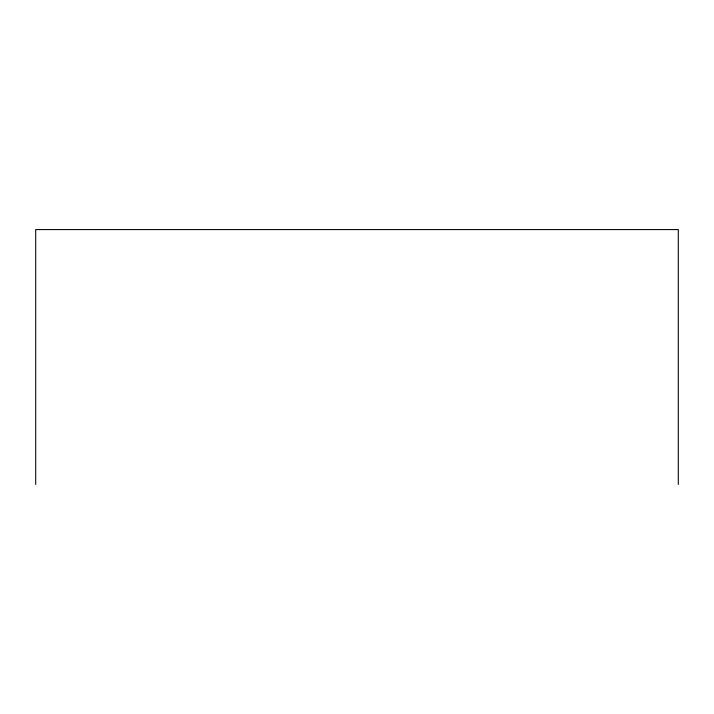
<?xml version="1.0" encoding="UTF-8"?>
<svg xmlns="http://www.w3.org/2000/svg" width="714" height="714" viewBox="0 0 714 714"><rect width="100%" height="100%" fill="white"/><g stroke="black" fill="none" stroke-linecap="round" stroke-linejoin="round"><path stroke-width="1.07" d="M678.3 484.431L678.3 229.569L35.7 229.569L35.7 484.431"/></g></svg>
